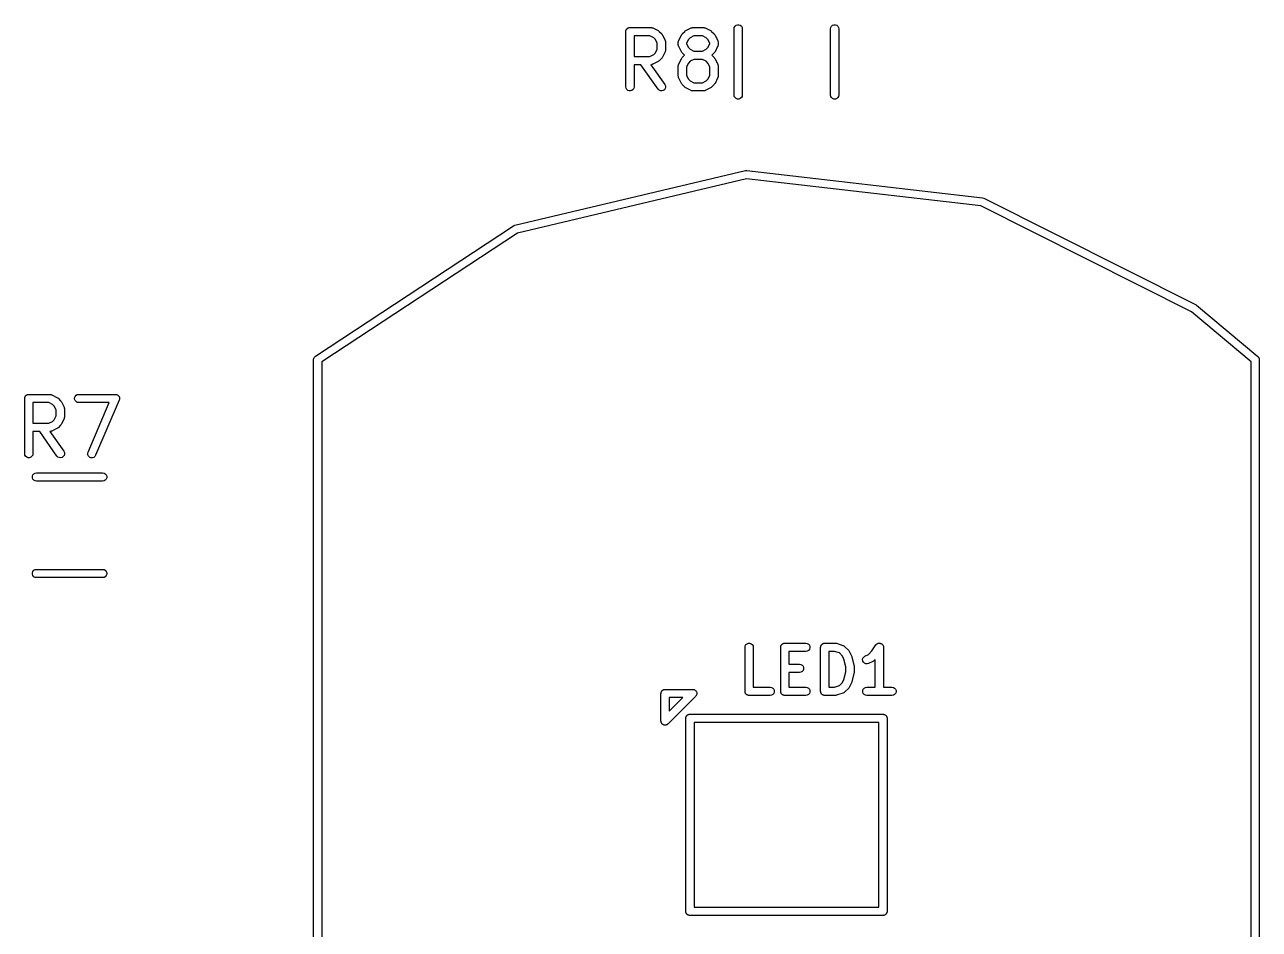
# Model space of a CAD drawing. Extents: x 76 to 223, y -93 to -41.
# Drawn here: x 76.19 to 98.58, y -61.33 to -44.93 of the extents above; entities that cross this region are included whole.
import ezdxf

# ---------------------------------------------------------------- set-up
doc = ezdxf.new("R2010")
doc.units = 0
doc.header["$MEASUREMENT"] = 0
doc.layers.add('BLACK', color=7, linetype='CONTINUOUS')

msp = doc.modelspace()

# ---------------------------------------------------------------- linework, layer by layer
at = {"layer": 'Black'}
for p, q in [((87.1045, -45.0042), (87.1095, -45)), ((87.1095, -45), (87.1137, -44.9949)), ((87.1137, -44.9949), (87.1194, -44.9916)), ((87.1194, -44.9916), (87.1244, -44.9874)), ((87.1244, -44.9874), (87.1306, -44.9852)), ((87.1306, -44.9852), (87.1363, -44.9819)), ((87.1363, -44.9819), (87.1427, -44.9808)), ((87.1427, -44.9808), (87.1489, -44.9785)), ((87.1489, -44.9785), (87.1554, -44.9785)), ((87.1554, -44.9785), (87.1619, -44.9774)), ((87.1619, -44.9774), (87.5429, -44.9774)), ((87.5429, -44.9774), (87.5471, -44.9781)), ((87.5471, -44.9781), (87.5514, -44.9779)), ((87.5514, -44.9779), (87.5599, -44.9804)), ((87.5599, -44.9804), (87.5685, -44.9819)), ((87.5685, -44.9819), (87.5723, -44.9841)), ((87.5723, -44.9841), (87.5764, -44.9853)), ((87.5764, -44.9853), (87.6716, -45.0329)), ((88.176, -45.0329), (88.2712, -44.9853)), ((88.2712, -44.9853), (88.2754, -44.9841)), ((88.2754, -44.9841), (88.2791, -44.9819)), ((88.2791, -44.9819), (88.2878, -44.9804)), ((88.2878, -44.9804), (88.2962, -44.9779)), ((88.2962, -44.9779), (88.3005, -44.9781)), ((88.3005, -44.9781), (88.3048, -44.9774)), ((88.3048, -44.9774), (88.4952, -44.9774)), ((88.4952, -44.9774), (88.4995, -44.9781)), ((88.4995, -44.9781), (88.5038, -44.9779)), ((88.5038, -44.9779), (88.5122, -44.9804)), ((88.5122, -44.9804), (88.5209, -44.9819)), ((88.5209, -44.9819), (88.5246, -44.9841)), ((88.5246, -44.9841), (88.5288, -44.9853)), ((88.5288, -44.9853), (88.624, -45.0329)), ((89.05, -45), (89.0545, -44.9743)), ((89.05, -46.2), (89.05, -45)), ((89.0545, -44.9743), (89.0675, -44.9518)), ((89.0675, -44.9518), (89.0875, -44.935)), ((89.0875, -44.935), (89.112, -44.9261)), ((89.112, -44.9261), (89.138, -44.9261)), ((89.138, -44.9261), (89.1625, -44.935)), ((89.1625, -44.935), (89.1825, -44.9518)), ((89.1825, -44.9518), (89.1955, -44.9743)), ((89.1955, -44.9743), (89.2, -45)), ((89.2, -45), (89.2, -46.2)), ((90.8, -45), (90.8045, -44.9743)), ((90.8, -46.2), (90.8, -45)), ((90.8045, -44.9743), (90.8175, -44.9518)), ((90.8175, -44.9518), (90.8375, -44.935)), ((90.8375, -44.935), (90.862, -44.9261)), ((90.862, -44.9261), (90.888, -44.9261)), ((90.888, -44.9261), (90.9125, -44.935)), ((90.9125, -44.935), (90.9325, -44.9518)), ((90.9325, -44.9518), (90.9455, -44.9743)), ((90.9455, -44.9743), (90.95, -45)), ((90.95, -45), (90.95, -46.2)), ((87.0869, -45.0524), (87.088, -45.0459)), ((87.0869, -46.0524), (87.0869, -45.0524)), ((87.088, -45.0394), (87.0903, -45.0332)), ((87.088, -45.0459), (87.088, -45.0394)), ((87.0903, -45.0332), (87.0914, -45.0267)), ((87.0914, -45.0267), (87.0947, -45.021)), ((87.0947, -45.021), (87.097, -45.0149)), ((87.097, -45.0149), (87.1012, -45.0099)), ((87.1012, -45.0099), (87.1045, -45.0042)), ((87.2369, -45.1274), (87.2369, -45.5012)), ((87.5252, -45.1274), (87.2369, -45.1274)), ((87.5937, -45.1616), (87.5252, -45.1274)), ((87.6241, -45.192), (87.5937, -45.1616)), ((87.6583, -45.2606), (87.6241, -45.192)), ((87.6716, -45.0329), (87.6813, -45.0401)), ((87.6813, -45.0401), (87.6911, -45.047)), ((87.6911, -45.047), (87.7387, -45.0946)), ((87.7387, -45.0946), (87.7456, -45.1044)), ((87.7456, -45.1044), (87.7528, -45.1141)), ((87.7528, -45.1141), (87.8004, -45.2093)), ((87.8004, -45.2093), (87.8016, -45.2135)), ((87.8016, -45.2135), (87.8038, -45.2172)), ((87.8038, -45.2172), (87.8053, -45.2259)), ((88.0423, -45.2259), (88.0438, -45.2172)), ((88.0438, -45.2172), (88.046, -45.2135)), ((88.046, -45.2135), (88.0472, -45.2093)), ((88.0472, -45.2093), (88.0948, -45.1141)), ((88.0948, -45.1141), (88.102, -45.1044)), ((88.102, -45.1044), (88.1089, -45.0946)), ((88.1089, -45.0946), (88.1565, -45.047)), ((88.1565, -45.047), (88.1663, -45.0401)), ((88.1663, -45.0401), (88.176, -45.0329)), ((88.2235, -45.192), (88.1893, -45.2606)), ((88.254, -45.1616), (88.2235, -45.192)), ((88.3225, -45.1274), (88.254, -45.1616)), ((88.4775, -45.1274), (88.3225, -45.1274)), ((88.546, -45.1616), (88.4775, -45.1274)), ((88.5765, -45.192), (88.546, -45.1616)), ((88.6107, -45.2606), (88.5765, -45.192)), ((88.624, -45.0329), (88.6337, -45.0401)), ((88.6337, -45.0401), (88.6435, -45.047)), ((88.6435, -45.047), (88.6911, -45.0946)), ((88.6911, -45.0946), (88.698, -45.1044)), ((88.698, -45.1044), (88.7052, -45.1141)), ((88.7052, -45.1141), (88.7528, -45.2093)), ((88.7528, -45.2093), (88.754, -45.2135)), ((88.754, -45.2135), (88.7562, -45.2172)), ((88.7562, -45.2172), (88.7577, -45.2259)), ((87.5937, -45.4669), (87.6241, -45.4365)), ((87.6241, -45.4365), (87.6583, -45.368)), ((87.6583, -45.368), (87.6583, -45.2606)), ((87.8004, -45.4193), (87.7528, -45.5145)), ((87.8016, -45.4151), (87.8004, -45.4193)), ((87.8038, -45.4114), (87.8016, -45.4151)), ((87.8053, -45.4027), (87.8038, -45.4114)), ((87.8053, -45.2259), (87.8078, -45.2343)), ((87.8078, -45.3943), (87.8053, -45.4027)), ((87.8078, -45.2343), (87.8076, -45.2386)), ((87.8076, -45.2386), (87.8083, -45.2429)), ((87.8083, -45.3857), (87.8076, -45.39)), ((87.8076, -45.39), (87.8078, -45.3943)), ((87.8083, -45.2429), (87.8083, -45.3857)), ((88.0393, -45.2429), (88.04, -45.2386)), ((88.0393, -45.2905), (88.0393, -45.2429)), ((88.04, -45.2947), (88.0393, -45.2905)), ((88.0398, -45.2343), (88.0423, -45.2259)), ((88.04, -45.2386), (88.0398, -45.2343)), ((88.0398, -45.2991), (88.04, -45.2947)), ((88.0423, -45.3075), (88.0398, -45.2991)), ((88.0438, -45.3161), (88.0423, -45.3075)), ((88.046, -45.3199), (88.0438, -45.3161)), ((88.0472, -45.324), (88.046, -45.3199)), ((88.0948, -45.4193), (88.0472, -45.324)), ((88.102, -45.4289), (88.0948, -45.4193)), ((88.1089, -45.4387), (88.102, -45.4289)), ((88.1511, -45.481), (88.1089, -45.4387)), ((88.1893, -45.2606), (88.1893, -45.2728)), ((88.1893, -45.2728), (88.2235, -45.3413)), ((88.2235, -45.3413), (88.254, -45.3717)), ((88.254, -45.3717), (88.3225, -45.406)), ((88.3225, -45.406), (88.4775, -45.406)), ((88.4775, -45.406), (88.546, -45.3717)), ((88.546, -45.3717), (88.5765, -45.3413)), ((88.5765, -45.3413), (88.6107, -45.2728)), ((88.6107, -45.2728), (88.6107, -45.2606)), ((88.6911, -45.4387), (88.6489, -45.481)), ((88.698, -45.4289), (88.6911, -45.4387)), ((88.7052, -45.4193), (88.698, -45.4289)), ((88.7528, -45.324), (88.7052, -45.4193)), ((88.754, -45.3199), (88.7528, -45.324)), ((88.7562, -45.3161), (88.754, -45.3199)), ((88.7577, -45.3075), (88.7562, -45.3161)), ((88.7577, -45.2259), (88.7602, -45.2343)), ((88.7602, -45.2991), (88.7577, -45.3075)), ((88.7602, -45.2343), (88.76, -45.2386)), ((88.76, -45.2386), (88.7607, -45.2429)), ((88.7607, -45.2905), (88.76, -45.2947)), ((88.76, -45.2947), (88.7602, -45.2991)), ((88.7607, -45.2429), (88.7607, -45.2905)), ((87.2369, -45.5012), (87.5252, -45.5012)), ((87.361, -45.6512), (87.2369, -45.6512)), ((87.2369, -45.6512), (87.2369, -46.0524)), ((87.6719, -46.0954), (87.361, -45.6512)), ((87.5252, -45.5012), (87.5937, -45.4669)), ((87.5471, -45.6504), (87.5439, -45.651)), ((87.5439, -45.651), (87.7948, -46.0094)), ((87.5514, -45.6507), (87.5471, -45.6504)), ((87.5599, -45.6482), (87.5514, -45.6507)), ((87.5685, -45.6467), (87.5599, -45.6482)), ((87.5723, -45.6445), (87.5685, -45.6467)), ((87.5764, -45.6433), (87.5723, -45.6445)), ((87.6716, -45.5957), (87.5764, -45.6433)), ((87.6813, -45.5885), (87.6716, -45.5957)), ((87.6911, -45.5816), (87.6813, -45.5885)), ((87.7387, -45.534), (87.6911, -45.5816)), ((87.7456, -45.5242), (87.7387, -45.534)), ((87.7528, -45.5145), (87.7456, -45.5242)), ((88.0393, -45.6714), (88.04, -45.6672)), ((88.0393, -45.8619), (88.0393, -45.6714)), ((88.0398, -45.6629), (88.0423, -45.6544)), ((88.04, -45.6672), (88.0398, -45.6629)), ((88.0423, -45.6544), (88.0438, -45.6458)), ((88.0438, -45.6458), (88.046, -45.642)), ((88.046, -45.642), (88.0472, -45.6379)), ((88.0472, -45.6379), (88.0948, -45.5426)), ((88.0948, -45.5426), (88.102, -45.533)), ((88.102, -45.533), (88.1089, -45.5232)), ((88.1089, -45.5232), (88.1511, -45.481)), ((88.2235, -45.6206), (88.1893, -45.6891)), ((88.254, -45.5902), (88.2235, -45.6206)), ((88.3225, -45.556), (88.254, -45.5902)), ((88.4775, -45.556), (88.3225, -45.556)), ((88.546, -45.5902), (88.4775, -45.556)), ((88.5765, -45.6206), (88.546, -45.5902)), ((88.6107, -45.6891), (88.5765, -45.6206)), ((88.6489, -45.481), (88.6911, -45.5232)), ((88.6911, -45.5232), (88.698, -45.533)), ((88.698, -45.533), (88.7052, -45.5426)), ((88.7052, -45.5426), (88.7528, -45.6379)), ((88.7528, -45.6379), (88.754, -45.642)), ((88.754, -45.642), (88.7562, -45.6458)), ((88.7562, -45.6458), (88.7577, -45.6544)), ((88.7577, -45.6544), (88.7602, -45.6629)), ((88.7602, -45.6629), (88.76, -45.6672)), ((88.76, -45.6672), (88.7607, -45.6714)), ((88.7607, -45.6714), (88.7607, -45.8619)), ((88.04, -45.8662), (88.0393, -45.8619)), ((88.0398, -45.8705), (88.04, -45.8662)), ((88.0423, -45.8789), (88.0398, -45.8705)), ((88.0438, -45.8876), (88.0423, -45.8789)), ((88.046, -45.8913), (88.0438, -45.8876)), ((88.0472, -45.8954), (88.046, -45.8913)), ((88.0948, -45.9907), (88.0472, -45.8954)), ((88.1893, -45.6891), (88.1893, -45.8442)), ((88.1893, -45.8442), (88.2235, -45.9127)), ((88.5765, -45.9127), (88.6107, -45.8442)), ((88.6107, -45.8442), (88.6107, -45.6891)), ((88.7528, -45.8954), (88.7052, -45.9907)), ((88.754, -45.8913), (88.7528, -45.8954)), ((88.7562, -45.8876), (88.754, -45.8913)), ((88.7577, -45.8789), (88.7562, -45.8876)), ((88.7602, -45.8705), (88.7577, -45.8789)), ((88.7607, -45.8619), (88.76, -45.8662)), ((88.76, -45.8662), (88.7602, -45.8705)), ((87.0914, -46.078), (87.0869, -46.0524)), ((87.1045, -46.1006), (87.0914, -46.078)), ((87.1244, -46.1173), (87.1045, -46.1006)), ((87.1489, -46.1262), (87.1244, -46.1173)), ((87.1994, -46.1173), (87.1749, -46.1262)), ((87.2194, -46.1006), (87.1994, -46.1173)), ((87.2324, -46.078), (87.2194, -46.1006)), ((87.2369, -46.0524), (87.2324, -46.078)), ((87.6903, -46.1138), (87.6719, -46.0954)), ((87.7139, -46.1248), (87.6903, -46.1138)), ((87.7864, -46.1054), (87.765, -46.1204)), ((87.8013, -46.0841), (87.7864, -46.1054)), ((87.7948, -46.0094), (87.8058, -46.033)), ((87.808, -46.0589), (87.8013, -46.0841)), ((87.8058, -46.033), (87.808, -46.0589)), ((88.102, -46.0003), (88.0948, -45.9907)), ((88.1089, -46.0102), (88.102, -46.0003)), ((88.1565, -46.0578), (88.1089, -46.0102)), ((88.1663, -46.0647), (88.1565, -46.0578)), ((88.176, -46.0718), (88.1663, -46.0647)), ((88.2712, -46.1195), (88.176, -46.0718)), ((88.2235, -45.9127), (88.254, -45.9431)), ((88.254, -45.9431), (88.3225, -45.9774)), ((88.3225, -45.9774), (88.4775, -45.9774)), ((88.4775, -45.9774), (88.546, -45.9431)), ((88.624, -46.0718), (88.5288, -46.1195)), ((88.546, -45.9431), (88.5765, -45.9127)), ((88.6337, -46.0647), (88.624, -46.0718)), ((88.6435, -46.0578), (88.6337, -46.0647)), ((88.6911, -46.0102), (88.6435, -46.0578)), ((88.698, -46.0003), (88.6911, -46.0102)), ((88.7052, -45.9907), (88.698, -46.0003)), ((87.1749, -46.1262), (87.1489, -46.1262)), ((87.7399, -46.1271), (87.7139, -46.1248)), ((87.765, -46.1204), (87.7399, -46.1271)), ((88.2754, -46.1207), (88.2712, -46.1195)), ((88.2791, -46.1229), (88.2754, -46.1207)), ((88.2878, -46.1244), (88.2791, -46.1229)), ((88.2962, -46.1269), (88.2878, -46.1244)), ((88.3005, -46.1266), (88.2962, -46.1269)), ((88.3048, -46.1274), (88.3005, -46.1266)), ((88.4952, -46.1274), (88.3048, -46.1274)), ((88.4995, -46.1266), (88.4952, -46.1274)), ((88.5038, -46.1269), (88.4995, -46.1266)), ((88.5122, -46.1244), (88.5038, -46.1269)), ((88.5209, -46.1229), (88.5122, -46.1244)), ((88.5246, -46.1207), (88.5209, -46.1229)), ((88.5288, -46.1195), (88.5246, -46.1207)), ((89.0545, -46.2257), (89.05, -46.2)), ((89.0675, -46.2482), (89.0545, -46.2257)), ((89.0875, -46.265), (89.0675, -46.2482)), ((89.112, -46.2739), (89.0875, -46.265)), ((89.138, -46.2739), (89.112, -46.2739)), ((89.1625, -46.265), (89.138, -46.2739)), ((89.1825, -46.2482), (89.1625, -46.265)), ((89.1955, -46.2257), (89.1825, -46.2482)), ((89.2, -46.2), (89.1955, -46.2257)), ((90.8045, -46.2257), (90.8, -46.2)), ((90.8175, -46.2482), (90.8045, -46.2257)), ((90.8375, -46.265), (90.8175, -46.2482)), ((90.862, -46.2739), (90.8375, -46.265)), ((90.888, -46.2739), (90.862, -46.2739)), ((90.9125, -46.265), (90.888, -46.2739)), ((90.9325, -46.2482), (90.9125, -46.265)), ((90.9455, -46.2257), (90.9325, -46.2482)), ((90.95, -46.2), (90.9455, -46.2257)), ((85.0735, -48.5626), (89.2564, -47.5689)), ((89.2564, -47.5689), (89.2824, -47.5674)), ((89.2824, -47.5674), (93.5529, -48.0643)), ((89.2824, -47.5674), (89.2824, -47.5674)), ((89.2782, -47.7179), (85.121, -48.7055)), ((93.5224, -48.2118), (89.2782, -47.7179)), ((93.5529, -48.0643), (93.5529, -48.0643)), ((93.5529, -48.0643), (93.5779, -48.0717)), ((93.5779, -48.0717), (97.4209, -49.9993)), ((97.3458, -50.1294), (93.5224, -48.2118)), ((81.4588, -50.9374), (85.0495, -48.573)), ((85.0495, -48.573), (85.0599, -48.5685)), ((85.0495, -48.573), (85.0495, -48.573)), ((85.0599, -48.5685), (85.0735, -48.5626)), ((85.0735, -48.5626), (85.0735, -48.5626)), ((85.121, -48.7055), (81.575, -51.0404)), ((98.425, -51.035), (97.3458, -50.1294)), ((97.4209, -49.9993), (97.4279, -50.0045)), ((97.4279, -50.0045), (97.4355, -50.0088)), ((97.4355, -50.0088), (98.5482, -50.9425)), ((81.425, -51), (81.4269, -50.9893)), ((81.425, -69), (81.425, -51)), ((81.4269, -50.9893), (81.4281, -50.9785)), ((81.4281, -50.9785), (81.4291, -50.9765)), ((81.4291, -50.9765), (81.4295, -50.9743)), ((81.4295, -50.9743), (81.435, -50.9649)), ((81.435, -50.9649), (81.4398, -50.9552)), ((81.4398, -50.9552), (81.4414, -50.9537)), ((81.4414, -50.9537), (81.4425, -50.9518)), ((81.4425, -50.9518), (81.4509, -50.9448)), ((81.4509, -50.9448), (81.4588, -50.9374)), ((81.575, -51.0404), (81.575, -68.965)), ((98.425, -68.9596), (98.425, -51.035)), ((98.5482, -50.9425), (98.5524, -50.9476)), ((98.5524, -50.9476), (98.5575, -50.9518)), ((98.5575, -50.9518), (98.5607, -50.9575)), ((98.5607, -50.9575), (98.565, -50.9625)), ((98.565, -50.9625), (98.5672, -50.9687)), ((98.5672, -50.9687), (98.5705, -50.9743)), ((98.5705, -50.9743), (98.5716, -50.9808)), ((98.5716, -50.9808), (98.5739, -50.987)), ((98.5739, -50.987), (98.5739, -50.9935)), ((98.5739, -50.9935), (98.575, -51)), ((98.575, -51), (98.575, -69)), ((76.1869, -51.7024), (76.188, -51.6959)), ((76.1869, -52.7024), (76.1869, -51.7024)), ((76.188, -51.6894), (76.1903, -51.6832)), ((76.188, -51.6959), (76.188, -51.6894)), ((76.1903, -51.6832), (76.1914, -51.6767)), ((76.1914, -51.6767), (76.1947, -51.671)), ((76.1947, -51.671), (76.197, -51.6649)), ((76.197, -51.6649), (76.2012, -51.6599)), ((76.2012, -51.6599), (76.2045, -51.6542)), ((76.2045, -51.6542), (76.2095, -51.65)), ((76.2095, -51.65), (76.2137, -51.6449)), ((76.2137, -51.6449), (76.2194, -51.6416)), ((76.2194, -51.6416), (76.2244, -51.6374)), ((76.2244, -51.6374), (76.2306, -51.6352)), ((76.2306, -51.6352), (76.2363, -51.6319)), ((76.2363, -51.6319), (76.2427, -51.6308)), ((76.2427, -51.6308), (76.2489, -51.6285)), ((76.2489, -51.6285), (76.2554, -51.6285)), ((76.2554, -51.6285), (76.2619, -51.6274)), ((76.2619, -51.6274), (76.6429, -51.6274)), ((76.6429, -51.6274), (76.6471, -51.6281)), ((76.6471, -51.6281), (76.6514, -51.6279)), ((76.6514, -51.6279), (76.6599, -51.6304)), ((76.6599, -51.6304), (76.6685, -51.6319)), ((76.6685, -51.6319), (76.6723, -51.6341)), ((76.6723, -51.6341), (76.6764, -51.6353)), ((76.6764, -51.6353), (76.7716, -51.6829)), ((76.7716, -51.6829), (76.7813, -51.6901)), ((76.7813, -51.6901), (76.7911, -51.697)), ((76.7911, -51.697), (76.8387, -51.7446)), ((77.0928, -51.6894), (77.1017, -51.6649)), ((77.0928, -51.7154), (77.0928, -51.6894)), ((77.1017, -51.7399), (77.0928, -51.7154)), ((77.1017, -51.6649), (77.1185, -51.6449)), ((77.1185, -51.6449), (77.141, -51.6319)), ((77.141, -51.6319), (77.1667, -51.6274)), ((77.1667, -51.6274), (77.8333, -51.6274)), ((77.8333, -51.6274), (77.8418, -51.6289)), ((77.8418, -51.6289), (77.8505, -51.6294)), ((77.8505, -51.6294), (77.8546, -51.6311)), ((77.8546, -51.6311), (77.859, -51.6319)), ((77.859, -51.6319), (77.8665, -51.6362)), ((77.8665, -51.6362), (77.8744, -51.6396)), ((77.8744, -51.6396), (77.8777, -51.6427)), ((77.8777, -51.6427), (77.8815, -51.6449)), ((77.8815, -51.6449), (77.8871, -51.6515)), ((77.8871, -51.6515), (77.8934, -51.6575)), ((77.8934, -51.6575), (77.8954, -51.6614)), ((77.8954, -51.6614), (77.8983, -51.6649)), ((77.8983, -51.6649), (77.9012, -51.673)), ((77.9012, -51.673), (77.9051, -51.6807)), ((77.9072, -51.7154), (77.9042, -51.7235)), ((77.9051, -51.6807), (77.9057, -51.6851)), ((77.9057, -51.6851), (77.9072, -51.6894)), ((77.9072, -51.6894), (77.9072, -51.698)), ((77.9072, -51.698), (77.9082, -51.7066)), ((77.9082, -51.7066), (77.9072, -51.7109)), ((77.9072, -51.7109), (77.9072, -51.7154)), ((76.3369, -51.7774), (76.3369, -52.1512)), ((76.6252, -51.7774), (76.3369, -51.7774)), ((76.6937, -51.8116), (76.6252, -51.7774)), ((76.7241, -51.842), (76.6937, -51.8116)), ((76.7583, -51.9106), (76.7241, -51.842)), ((76.7583, -52.018), (76.7583, -51.9106)), ((76.8387, -51.7446), (76.8456, -51.7544)), ((76.8456, -51.7544), (76.8528, -51.7641)), ((76.8528, -51.7641), (76.9004, -51.8593)), ((76.9004, -51.8593), (76.9016, -51.8635)), ((76.9016, -51.8635), (76.9038, -51.8672)), ((76.9038, -51.8672), (76.9053, -51.8759)), ((76.9053, -51.8759), (76.9078, -51.8843)), ((76.9078, -51.8843), (76.9076, -51.8886)), ((76.9076, -51.8886), (76.9083, -51.8929)), ((76.9083, -51.8929), (76.9083, -52.0357)), ((77.1185, -51.7598), (77.1017, -51.7399)), ((77.141, -51.7729), (77.1185, -51.7598)), ((77.1667, -51.7774), (77.141, -51.7729)), ((77.7196, -51.7774), (77.1667, -51.7774)), ((77.3358, -52.6728), (77.7196, -51.7774)), ((77.9023, -51.7319), (77.4737, -52.7319)), ((77.9042, -51.7235), (77.9023, -51.7319)), ((76.3369, -52.1512), (76.6252, -52.1512)), ((76.6252, -52.1512), (76.6937, -52.1169)), ((76.6937, -52.1169), (76.7241, -52.0865)), ((76.7241, -52.0865), (76.7583, -52.018)), ((76.9004, -52.0693), (76.8528, -52.1645)), ((76.9016, -52.0651), (76.9004, -52.0693)), ((76.9038, -52.0614), (76.9016, -52.0651)), ((76.9053, -52.0527), (76.9038, -52.0614)), ((76.9078, -52.0443), (76.9053, -52.0527)), ((76.9083, -52.0357), (76.9076, -52.04)), ((76.9076, -52.04), (76.9078, -52.0443)), ((76.461, -52.3012), (76.3369, -52.3012)), ((76.3369, -52.3012), (76.3369, -52.7024)), ((76.7719, -52.7454), (76.461, -52.3012)), ((76.6471, -52.3004), (76.6439, -52.301)), ((76.6439, -52.301), (76.8948, -52.6594)), ((76.6514, -52.3007), (76.6471, -52.3004)), ((76.6599, -52.2982), (76.6514, -52.3007)), ((76.6685, -52.2967), (76.6599, -52.2982)), ((76.6723, -52.2945), (76.6685, -52.2967)), ((76.6764, -52.2933), (76.6723, -52.2945)), ((76.7716, -52.2457), (76.6764, -52.2933)), ((76.7813, -52.2385), (76.7716, -52.2457)), ((76.7911, -52.2316), (76.7813, -52.2385)), ((76.8387, -52.184), (76.7911, -52.2316)), ((76.8456, -52.1742), (76.8387, -52.184)), ((76.8528, -52.1645), (76.8456, -52.1742)), ((76.1914, -52.728), (76.1869, -52.7024)), ((76.2045, -52.7506), (76.1914, -52.728)), ((76.2244, -52.7673), (76.2045, -52.7506)), ((76.2489, -52.7762), (76.2244, -52.7673)), ((76.2749, -52.7762), (76.2489, -52.7762)), ((76.2994, -52.7673), (76.2749, -52.7762)), ((76.3194, -52.7506), (76.2994, -52.7673)), ((76.3324, -52.728), (76.3194, -52.7506)), ((76.3369, -52.7024), (76.3324, -52.728)), ((76.7903, -52.7638), (76.7719, -52.7454)), ((76.8139, -52.7748), (76.7903, -52.7638)), ((76.8399, -52.7771), (76.8139, -52.7748)), ((76.865, -52.7704), (76.8399, -52.7771)), ((76.8864, -52.7554), (76.865, -52.7704)), ((76.9013, -52.7341), (76.8864, -52.7554)), ((76.8948, -52.6594), (76.9058, -52.683)), ((76.908, -52.7089), (76.9013, -52.7341)), ((76.9058, -52.683), (76.908, -52.7089)), ((77.3299, -52.6982), (77.3358, -52.6728)), ((77.333, -52.7241), (77.3299, -52.6982)), ((77.3447, -52.7473), (77.333, -52.7241)), ((77.3637, -52.7651), (77.3447, -52.7473)), ((77.3876, -52.7754), (77.3637, -52.7651)), ((77.4136, -52.7769), (77.3876, -52.7754)), ((77.4386, -52.7693), (77.4136, -52.7769)), ((77.4594, -52.7537), (77.4386, -52.7693)), ((77.4737, -52.7319), (77.4594, -52.7537)), ((76.3518, -53.0675), (76.3743, -53.0545)), ((76.3743, -53.0545), (76.4, -53.05)), ((76.4, -53.05), (77.6, -53.05)), ((77.6, -53.05), (77.6257, -53.0545)), ((77.6257, -53.0545), (77.6482, -53.0675)), ((76.3261, -53.112), (76.335, -53.0875)), ((76.3261, -53.138), (76.3261, -53.112)), ((76.335, -53.1625), (76.3261, -53.138)), ((76.335, -53.0875), (76.3518, -53.0675)), ((76.3518, -53.1825), (76.335, -53.1625)), ((76.3743, -53.1955), (76.3518, -53.1825)), ((76.4, -53.2), (76.3743, -53.1955)), ((77.6, -53.2), (76.4, -53.2)), ((77.6257, -53.1955), (77.6, -53.2)), ((77.6482, -53.1825), (77.6257, -53.1955)), ((77.6482, -53.0675), (77.665, -53.0875)), ((77.665, -53.1625), (77.6482, -53.1825)), ((77.665, -53.0875), (77.6739, -53.112)), ((77.6739, -53.138), (77.665, -53.1625)), ((77.6739, -53.112), (77.6739, -53.138)), ((76.3261, -54.862), (76.335, -54.8375)), ((76.335, -54.8375), (76.3518, -54.8175)), ((76.3518, -54.8175), (76.3743, -54.8045)), ((76.3743, -54.8045), (76.4, -54.8)), ((76.4, -54.8), (77.6, -54.8)), ((77.6, -54.8), (77.6257, -54.8045)), ((77.6257, -54.8045), (77.6482, -54.8175)), ((77.6482, -54.8175), (77.665, -54.8375)), ((77.665, -54.8375), (77.6739, -54.862)), ((76.3261, -54.888), (76.3261, -54.862)), ((76.335, -54.9125), (76.3261, -54.888)), ((76.3518, -54.9325), (76.335, -54.9125)), ((76.3743, -54.9455), (76.3518, -54.9325)), ((76.4, -54.95), (76.3743, -54.9455)), ((77.6, -54.95), (76.4, -54.95)), ((77.6257, -54.9455), (77.6, -54.95)), ((77.6482, -54.9325), (77.6257, -54.9455)), ((77.665, -54.9125), (77.6482, -54.9325)), ((77.6739, -54.888), (77.665, -54.9125)), ((77.6739, -54.862), (77.6739, -54.888)), ((89.2488, -56.2119), (89.2533, -56.1863)), ((89.2533, -56.1863), (89.2664, -56.1637)), ((89.2664, -56.1637), (89.2863, -56.147)), ((89.2863, -56.147), (89.3108, -56.138)), ((89.3108, -56.138), (89.3368, -56.138)), ((89.3368, -56.138), (89.3613, -56.147)), ((89.3613, -56.147), (89.3813, -56.1637)), ((89.3813, -56.1637), (89.3943, -56.1863)), ((89.3943, -56.1863), (89.3988, -56.2119)), ((89.8976, -56.1989), (89.8998, -56.1927)), ((89.8998, -56.1927), (89.901, -56.1863)), ((89.901, -56.1863), (89.9042, -56.1806)), ((89.9042, -56.1806), (89.9065, -56.1744)), ((89.9065, -56.1744), (89.9107, -56.1694)), ((89.9107, -56.1694), (89.914, -56.1637)), ((89.914, -56.1637), (89.919, -56.1595)), ((89.919, -56.1595), (89.9232, -56.1545)), ((89.9232, -56.1545), (89.9289, -56.1512)), ((89.9289, -56.1512), (89.9339, -56.147)), ((89.9339, -56.147), (89.9401, -56.1447)), ((89.9401, -56.1447), (89.9458, -56.1414)), ((89.9458, -56.1414), (89.9522, -56.1403)), ((89.9522, -56.1403), (89.9584, -56.138)), ((89.9584, -56.138), (89.965, -56.138)), ((89.965, -56.138), (89.9714, -56.1369)), ((89.9714, -56.1369), (90.3524, -56.1369)), ((90.3524, -56.1369), (90.378, -56.1414)), ((90.378, -56.1414), (90.4006, -56.1545)), ((90.4006, -56.1545), (90.4173, -56.1744)), ((90.4173, -56.1744), (90.4262, -56.1989)), ((90.6214, -56.1989), (90.6236, -56.1927)), ((90.6236, -56.1927), (90.6248, -56.1863)), ((90.6248, -56.1863), (90.628, -56.1806)), ((90.628, -56.1806), (90.6303, -56.1744)), ((90.6303, -56.1744), (90.6345, -56.1694)), ((90.6345, -56.1694), (90.6378, -56.1637)), ((90.6378, -56.1637), (90.6428, -56.1595)), ((90.6428, -56.1595), (90.647, -56.1545)), ((90.647, -56.1545), (90.6527, -56.1512)), ((90.6527, -56.1512), (90.6577, -56.147)), ((90.6577, -56.147), (90.6639, -56.1447)), ((90.6639, -56.1447), (90.6696, -56.1414)), ((90.6696, -56.1414), (90.676, -56.1403)), ((90.676, -56.1403), (90.6822, -56.138)), ((90.6822, -56.138), (90.6888, -56.138)), ((90.6888, -56.138), (90.6952, -56.1369)), ((90.6952, -56.1369), (90.8857, -56.1369)), ((90.8857, -56.1369), (90.8976, -56.139)), ((90.8976, -56.139), (90.9094, -56.1408)), ((90.9094, -56.1408), (91.0237, -56.1788)), ((91.0237, -56.1788), (91.0275, -56.1809)), ((91.0275, -56.1809), (91.0317, -56.182)), ((91.0317, -56.182), (91.0389, -56.1871)), ((91.0389, -56.1871), (91.0466, -56.1913)), ((91.0466, -56.1913), (91.0495, -56.1945)), ((91.5512, -56.2784), (91.6233, -56.1703)), ((91.6233, -56.1703), (91.6262, -56.1673)), ((91.6262, -56.1673), (91.6283, -56.1637)), ((91.6283, -56.1637), (91.6351, -56.1579)), ((91.6351, -56.1579), (91.6413, -56.1515)), ((91.6413, -56.1515), (91.645, -56.1496)), ((91.645, -56.1496), (91.6482, -56.147)), ((91.6482, -56.147), (91.6566, -56.1439)), ((91.6566, -56.1439), (91.6647, -56.1399)), ((91.6647, -56.1399), (91.6688, -56.1395)), ((91.6688, -56.1395), (91.6727, -56.138)), ((91.6727, -56.138), (91.6817, -56.138)), ((91.6817, -56.138), (91.6905, -56.1371)), ((91.6905, -56.1371), (91.6946, -56.138)), ((91.6946, -56.138), (91.6987, -56.138)), ((91.6987, -56.138), (91.7072, -56.1411)), ((91.7072, -56.1411), (91.7158, -56.1432)), ((91.7158, -56.1432), (91.7193, -56.1455)), ((91.7193, -56.1455), (91.7232, -56.147)), ((91.7232, -56.147), (91.7301, -56.1527)), ((91.7301, -56.1527), (91.7375, -56.1577)), ((91.7375, -56.1577), (91.74, -56.161)), ((91.74, -56.161), (91.7432, -56.1637)), ((91.7432, -56.1637), (91.7476, -56.1714)), ((91.7476, -56.1714), (91.7529, -56.1787)), ((91.7529, -56.1787), (91.7541, -56.1827)), ((91.7541, -56.1827), (91.7562, -56.1863)), ((91.7562, -56.1863), (91.7577, -56.1951)), ((89.2488, -57.0119), (89.2488, -56.2119)), ((89.3988, -56.2119), (89.3988, -56.9369)), ((89.8964, -56.2119), (89.8976, -56.2054)), ((89.8964, -57.0119), (89.8964, -56.2119)), ((89.8976, -56.2054), (89.8976, -56.1989)), ((90.3524, -56.2869), (90.0464, -56.2869)), ((90.0464, -56.2869), (90.0464, -56.5179)), ((90.378, -56.2824), (90.3524, -56.2869)), ((90.4006, -56.2694), (90.378, -56.2824)), ((90.4173, -56.2494), (90.4006, -56.2694)), ((90.4262, -56.2249), (90.4173, -56.2494)), ((90.4262, -56.1989), (90.4262, -56.2249)), ((90.6202, -56.2119), (90.6214, -56.2054)), ((90.6202, -57.0119), (90.6202, -56.2119)), ((90.6214, -56.2054), (90.6214, -56.1989)), ((90.7702, -56.2869), (90.7702, -56.9369)), ((90.8735, -56.2869), (90.7702, -56.2869)), ((90.9595, -56.3156), (90.8735, -56.2869)), ((91.0146, -56.3706), (90.9595, -56.3156)), ((91.0435, -56.4286), (91.0146, -56.3706)), ((91.0495, -56.1945), (91.053, -56.197)), ((91.053, -56.197), (91.1292, -56.2732)), ((91.1292, -56.2732), (91.1361, -56.283)), ((91.1361, -56.283), (91.1433, -56.2926)), ((91.1433, -56.2926), (91.1814, -56.3688)), ((91.1814, -56.3688), (91.1837, -56.3767)), ((91.1837, -56.3767), (91.187, -56.3842)), ((91.187, -56.3842), (91.2251, -56.5366)), ((91.3823, -56.436), (91.3883, -56.4106)), ((91.3883, -56.4106), (91.4027, -56.3889)), ((91.4027, -56.3889), (91.4236, -56.3734)), ((91.4236, -56.3734), (91.4889, -56.3407)), ((91.4889, -56.3407), (91.5512, -56.2784)), ((91.7577, -56.1951), (91.7603, -56.2037)), ((91.7603, -56.2037), (91.76, -56.2078)), ((91.76, -56.2078), (91.7607, -56.2119)), ((91.7607, -56.2119), (91.7607, -56.9369)), ((90.0464, -56.5179), (90.2381, -56.5179)), ((90.2381, -56.5179), (90.2637, -56.5224)), ((90.2637, -56.5224), (90.2863, -56.5354)), ((90.2863, -56.5354), (90.303, -56.5554)), ((90.303, -56.6304), (90.2863, -56.6503)), ((90.303, -56.5554), (90.312, -56.5798)), ((90.312, -56.6059), (90.303, -56.6304)), ((90.312, -56.5798), (90.312, -56.6059)), ((91.0774, -56.564), (91.0435, -56.4286)), ((91.0774, -56.6598), (91.0774, -56.564)), ((91.2251, -56.5366), (91.2258, -56.5457)), ((91.2258, -56.5457), (91.2274, -56.5548)), ((91.2274, -56.5548), (91.2274, -56.669)), ((91.3853, -56.4619), (91.3823, -56.436)), ((91.3969, -56.4852), (91.3853, -56.4619)), ((91.4158, -56.5031), (91.3969, -56.4852)), ((91.4397, -56.5134), (91.4158, -56.5031)), ((91.4657, -56.515), (91.4397, -56.5134)), ((91.4907, -56.5076), (91.4657, -56.515)), ((91.5669, -56.4695), (91.4907, -56.5076)), ((91.5765, -56.4623), (91.5669, -56.4695)), ((91.5864, -56.4554), (91.5765, -56.4623)), ((91.6107, -56.4311), (91.5864, -56.4554)), ((91.6107, -56.9369), (91.6107, -56.4311)), ((90.2381, -56.6679), (90.0464, -56.6679)), ((90.0464, -56.6679), (90.0464, -56.9369)), ((90.2637, -56.6633), (90.2381, -56.6679)), ((90.2863, -56.6503), (90.2637, -56.6633)), ((90.9595, -56.9083), (91.0146, -56.8532)), ((91.0146, -56.8532), (91.0435, -56.7953)), ((91.0435, -56.7953), (91.0774, -56.6598)), ((91.1814, -56.855), (91.1433, -56.9312)), ((91.1837, -56.8471), (91.1814, -56.855)), ((91.187, -56.8396), (91.1837, -56.8471)), ((91.2251, -56.6872), (91.187, -56.8396)), ((91.2258, -56.6781), (91.2251, -56.6872)), ((91.2274, -56.669), (91.2258, -56.6781)), ((87.725, -57.05), (87.7261, -57.0435)), ((87.725, -57.55), (87.725, -57.05)), ((87.7261, -57.037), (87.7284, -57.0308)), ((87.7261, -57.0435), (87.7261, -57.037)), ((87.7284, -57.0308), (87.7295, -57.0243)), ((87.7295, -57.0243), (87.7328, -57.0187)), ((87.7328, -57.0187), (87.735, -57.0125)), ((87.735, -57.0125), (87.7393, -57.0075)), ((87.7393, -57.0075), (87.7425, -57.0018)), ((87.7425, -57.0018), (87.7476, -56.9976)), ((87.7476, -56.9976), (87.7518, -56.9925)), ((87.7518, -56.9925), (87.7575, -56.9893)), ((87.7575, -56.9893), (87.7625, -56.985)), ((87.7625, -56.985), (87.7687, -56.9828)), ((87.7687, -56.9828), (87.7743, -56.9795)), ((87.7743, -56.9795), (87.7808, -56.9784)), ((87.7808, -56.9784), (87.787, -56.9761)), ((87.787, -56.9761), (87.7935, -56.9761)), ((87.7935, -56.9761), (87.8, -56.975)), ((87.8, -56.975), (88.3, -56.975)), ((88.3, -56.975), (88.3096, -56.9767)), ((88.3096, -56.9767), (88.3194, -56.9776)), ((88.3194, -56.9776), (88.3224, -56.9789)), ((88.3224, -56.9789), (88.3257, -56.9795)), ((88.3257, -56.9795), (88.3341, -56.9844)), ((88.3341, -56.9844), (88.343, -56.9886)), ((88.343, -56.9886), (88.3454, -56.9909)), ((88.3454, -56.9909), (88.3482, -56.9925)), ((88.3482, -56.9925), (88.3545, -57)), ((88.3545, -57), (88.3614, -57.007)), ((88.365, -57.0875), (88.3587, -57.095)), ((88.3614, -57.007), (88.3628, -57.01)), ((88.3628, -57.01), (88.365, -57.0125)), ((88.365, -57.0125), (88.3683, -57.0217)), ((88.3661, -57.0844), (88.365, -57.0875)), ((88.368, -57.0817), (88.3661, -57.0844)), ((88.3705, -57.0722), (88.368, -57.0817)), ((88.3683, -57.0217), (88.3724, -57.0306)), ((88.3739, -57.063), (88.3705, -57.0722)), ((88.3724, -57.0306), (88.3727, -57.0339)), ((88.3727, -57.0339), (88.3739, -57.037)), ((88.3739, -57.037), (88.3739, -57.0468)), ((88.3739, -57.0468), (88.3747, -57.0565)), ((88.3747, -57.0565), (88.3739, -57.0597)), ((88.3739, -57.0597), (88.3739, -57.063)), ((89.2499, -57.0184), (89.2488, -57.0119)), ((89.2499, -57.0249), (89.2499, -57.0184)), ((89.2522, -57.0311), (89.2499, -57.0249)), ((89.2533, -57.0376), (89.2522, -57.0311)), ((89.2566, -57.0432), (89.2533, -57.0376)), ((89.2589, -57.0494), (89.2566, -57.0432)), ((89.2631, -57.0544), (89.2589, -57.0494)), ((89.2664, -57.0601), (89.2631, -57.0544)), ((89.2714, -57.0643), (89.2664, -57.0601)), ((89.2756, -57.0694), (89.2714, -57.0643)), ((89.2813, -57.0726), (89.2756, -57.0694)), ((89.2863, -57.0769), (89.2813, -57.0726)), ((89.2925, -57.0791), (89.2863, -57.0769)), ((89.2982, -57.0824), (89.2925, -57.0791)), ((89.3046, -57.0835), (89.2982, -57.0824)), ((89.3108, -57.0858), (89.3046, -57.0835)), ((89.3173, -57.0858), (89.3108, -57.0858)), ((89.3238, -57.0869), (89.3173, -57.0858)), ((89.7048, -57.0869), (89.3238, -57.0869)), ((89.3988, -56.9369), (89.7048, -56.9369)), ((89.7048, -56.9369), (89.7304, -56.9414)), ((89.7304, -57.0824), (89.7048, -57.0869)), ((89.7304, -56.9414), (89.753, -56.9545)), ((89.753, -57.0694), (89.7304, -57.0824)), ((89.753, -56.9545), (89.7697, -56.9744)), ((89.7697, -57.0494), (89.753, -57.0694)), ((89.7697, -56.9744), (89.7786, -56.9989)), ((89.7786, -57.0249), (89.7697, -57.0494)), ((89.7786, -56.9989), (89.7786, -57.0249)), ((89.8976, -57.0184), (89.8964, -57.0119)), ((89.8976, -57.0249), (89.8976, -57.0184)), ((89.8998, -57.0311), (89.8976, -57.0249)), ((89.901, -57.0376), (89.8998, -57.0311)), ((89.9042, -57.0432), (89.901, -57.0376)), ((89.9065, -57.0494), (89.9042, -57.0432)), ((89.9107, -57.0544), (89.9065, -57.0494)), ((89.914, -57.0601), (89.9107, -57.0544)), ((89.919, -57.0643), (89.914, -57.0601)), ((89.9232, -57.0694), (89.919, -57.0643)), ((89.9289, -57.0726), (89.9232, -57.0694)), ((89.9339, -57.0769), (89.9289, -57.0726)), ((89.9401, -57.0791), (89.9339, -57.0769)), ((89.9458, -57.0824), (89.9401, -57.0791)), ((89.9522, -57.0835), (89.9458, -57.0824)), ((89.9584, -57.0858), (89.9522, -57.0835)), ((89.965, -57.0858), (89.9584, -57.0858)), ((89.9714, -57.0869), (89.965, -57.0858)), ((90.3524, -57.0869), (89.9714, -57.0869)), ((90.0464, -56.9369), (90.3524, -56.9369)), ((90.3524, -56.9369), (90.378, -56.9414)), ((90.378, -57.0824), (90.3524, -57.0869)), ((90.378, -56.9414), (90.4006, -56.9545)), ((90.4006, -57.0694), (90.378, -57.0824)), ((90.4006, -56.9545), (90.4173, -56.9744)), ((90.4173, -57.0494), (90.4006, -57.0694)), ((90.4173, -56.9744), (90.4262, -56.9989)), ((90.4262, -57.0249), (90.4173, -57.0494)), ((90.4262, -56.9989), (90.4262, -57.0249)), ((90.6214, -57.0184), (90.6202, -57.0119)), ((90.6214, -57.0249), (90.6214, -57.0184)), ((90.6236, -57.0311), (90.6214, -57.0249)), ((90.6248, -57.0376), (90.6236, -57.0311)), ((90.628, -57.0432), (90.6248, -57.0376)), ((90.6303, -57.0494), (90.628, -57.0432)), ((90.6345, -57.0544), (90.6303, -57.0494)), ((90.6378, -57.0601), (90.6345, -57.0544)), ((90.6428, -57.0643), (90.6378, -57.0601)), ((90.647, -57.0694), (90.6428, -57.0643)), ((90.6527, -57.0726), (90.647, -57.0694)), ((90.6577, -57.0769), (90.6527, -57.0726)), ((90.6639, -57.0791), (90.6577, -57.0769)), ((90.6696, -57.0824), (90.6639, -57.0791)), ((90.676, -57.0835), (90.6696, -57.0824)), ((90.6822, -57.0858), (90.676, -57.0835)), ((90.6888, -57.0858), (90.6822, -57.0858)), ((90.6952, -57.0869), (90.6888, -57.0858)), ((90.8857, -57.0869), (90.6952, -57.0869)), ((90.7702, -56.9369), (90.8735, -56.9369)), ((90.8735, -56.9369), (90.9595, -56.9083)), ((90.8976, -57.0848), (90.8857, -57.0869)), ((90.9094, -57.0831), (90.8976, -57.0848)), ((91.0237, -57.045), (90.9094, -57.0831)), ((91.0275, -57.0429), (91.0237, -57.045)), ((91.0317, -57.0418), (91.0275, -57.0429)), ((91.0389, -57.0367), (91.0317, -57.0418)), ((91.0466, -57.0326), (91.0389, -57.0367)), ((91.0495, -57.0293), (91.0466, -57.0326)), ((91.053, -57.0268), (91.0495, -57.0293)), ((91.1292, -56.9507), (91.053, -57.0268)), ((91.1361, -56.9408), (91.1292, -56.9507)), ((91.1433, -56.9312), (91.1361, -56.9408)), ((91.3833, -56.9989), (91.3922, -56.9744)), ((91.3833, -57.0249), (91.3833, -56.9989)), ((91.3922, -57.0494), (91.3833, -57.0249)), ((91.3922, -56.9744), (91.4089, -56.9545)), ((91.4089, -57.0694), (91.3922, -57.0494)), ((91.4089, -56.9545), (91.4315, -56.9414)), ((91.4315, -57.0824), (91.4089, -57.0694)), ((91.4315, -56.9414), (91.4571, -56.9369)), ((91.4571, -57.0869), (91.4315, -57.0824)), ((91.4571, -56.9369), (91.6107, -56.9369)), ((91.9143, -57.0869), (91.4571, -57.0869)), ((91.7607, -56.9369), (91.9143, -56.9369)), ((91.9143, -56.9369), (91.9399, -56.9414)), ((91.9399, -57.0824), (91.9143, -57.0869)), ((91.9399, -56.9414), (91.9625, -56.9545)), ((91.9625, -57.0694), (91.9399, -57.0824)), ((91.9625, -56.9545), (91.9792, -56.9744)), ((91.9792, -57.0494), (91.9625, -57.0694)), ((91.9792, -56.9744), (91.9881, -56.9989)), ((91.9881, -57.0249), (91.9792, -57.0494)), ((91.9881, -56.9989), (91.9881, -57.0249)), ((88.353, -57.103), (87.853, -57.603)), ((87.875, -57.125), (87.875, -57.3689)), ((87.875, -57.3689), (88.1189, -57.125)), ((88.1189, -57.125), (87.875, -57.125)), ((88.3587, -57.095), (88.353, -57.103)), ((88.175, -57.5), (88.1761, -57.4935)), ((88.175, -61), (88.175, -57.5)), ((88.1761, -57.487), (88.1784, -57.4808)), ((88.1761, -57.4935), (88.1761, -57.487)), ((88.1784, -57.4808), (88.1795, -57.4743)), ((88.1795, -57.4743), (88.1828, -57.4687)), ((88.1828, -57.4687), (88.185, -57.4625)), ((88.185, -57.4625), (88.1893, -57.4575)), ((88.1893, -57.4575), (88.1925, -57.4518)), ((88.1925, -57.4518), (88.1976, -57.4476)), ((88.1976, -57.4476), (88.2018, -57.4425)), ((88.2018, -57.4425), (88.2075, -57.4393)), ((88.2075, -57.4393), (88.2125, -57.435)), ((88.2125, -57.435), (88.2187, -57.4328)), ((88.2187, -57.4328), (88.2243, -57.4295)), ((88.2243, -57.4295), (88.2308, -57.4284)), ((88.2308, -57.4284), (88.237, -57.4261)), ((88.237, -57.4261), (88.2435, -57.4261)), ((88.2435, -57.4261), (88.25, -57.425)), ((88.25, -57.425), (91.75, -57.425)), ((91.75, -57.425), (91.7565, -57.4261)), ((91.7565, -57.4261), (91.763, -57.4261)), ((91.763, -57.4261), (91.7692, -57.4284)), ((91.7692, -57.4284), (91.7757, -57.4295)), ((91.7757, -57.4295), (91.7813, -57.4328)), ((91.7813, -57.4328), (91.7875, -57.435)), ((91.7875, -57.435), (91.7925, -57.4393)), ((91.7925, -57.4393), (91.7982, -57.4425)), ((91.7982, -57.4425), (91.8024, -57.4476)), ((91.8024, -57.4476), (91.8075, -57.4518)), ((91.8075, -57.4518), (91.8107, -57.4575)), ((91.8107, -57.4575), (91.815, -57.4625)), ((91.815, -57.4625), (91.8172, -57.4687)), ((91.8172, -57.4687), (91.8205, -57.4743)), ((91.8205, -57.4743), (91.8216, -57.4808)), ((91.8216, -57.4808), (91.8239, -57.487)), ((91.8239, -57.487), (91.8239, -57.4935)), ((91.8239, -57.4935), (91.825, -57.5)), ((91.825, -57.5), (91.825, -61)), ((87.7267, -57.5596), (87.725, -57.55)), ((87.7276, -57.5694), (87.7267, -57.5596)), ((87.7289, -57.5724), (87.7276, -57.5694)), ((87.7295, -57.5757), (87.7289, -57.5724)), ((87.7344, -57.5841), (87.7295, -57.5757)), ((87.7386, -57.593), (87.7344, -57.5841)), ((87.7409, -57.5954), (87.7386, -57.593)), ((87.7425, -57.5982), (87.7409, -57.5954)), ((87.7501, -57.6045), (87.7425, -57.5982)), ((87.757, -57.6114), (87.7501, -57.6045)), ((87.76, -57.6128), (87.757, -57.6114)), ((87.7625, -57.615), (87.76, -57.6128)), ((87.7717, -57.6183), (87.7625, -57.615)), ((87.7806, -57.6224), (87.7717, -57.6183)), ((87.7839, -57.6227), (87.7806, -57.6224)), ((87.787, -57.6239), (87.7839, -57.6227)), ((87.7968, -57.6239), (87.787, -57.6239)), ((87.8065, -57.6247), (87.7968, -57.6239)), ((87.8097, -57.6239), (87.8065, -57.6247)), ((87.813, -57.6239), (87.8097, -57.6239)), ((87.8222, -57.6205), (87.813, -57.6239)), ((87.8317, -57.618), (87.8222, -57.6205)), ((87.8344, -57.6161), (87.8317, -57.618)), ((87.8375, -57.615), (87.8344, -57.6161)), ((87.845, -57.6087), (87.8375, -57.615)), ((87.853, -57.603), (87.845, -57.6087)), ((88.325, -57.575), (88.325, -60.925)), ((91.675, -57.575), (88.325, -57.575)), ((91.675, -60.925), (91.675, -57.575)), ((88.1761, -61.0065), (88.175, -61)), ((88.1761, -61.013), (88.1761, -61.0065)), ((88.1784, -61.0192), (88.1761, -61.013)), ((88.1795, -61.0257), (88.1784, -61.0192)), ((88.1828, -61.0313), (88.1795, -61.0257)), ((88.185, -61.0375), (88.1828, -61.0313)), ((88.1893, -61.0425), (88.185, -61.0375)), ((88.1925, -61.0482), (88.1893, -61.0425)), ((88.1976, -61.0524), (88.1925, -61.0482)), ((88.2018, -61.0575), (88.1976, -61.0524)), ((88.2075, -61.0607), (88.2018, -61.0575)), ((88.2125, -61.065), (88.2075, -61.0607)), ((88.2187, -61.0672), (88.2125, -61.065)), ((88.2243, -61.0705), (88.2187, -61.0672)), ((88.2308, -61.0716), (88.2243, -61.0705)), ((88.237, -61.0739), (88.2308, -61.0716)), ((88.2435, -61.0739), (88.237, -61.0739)), ((88.25, -61.075), (88.2435, -61.0739)), ((91.75, -61.075), (88.25, -61.075)), ((88.325, -60.925), (91.675, -60.925)), ((91.7565, -61.0739), (91.75, -61.075)), ((91.763, -61.0739), (91.7565, -61.0739)), ((91.7692, -61.0716), (91.763, -61.0739)), ((91.7757, -61.0705), (91.7692, -61.0716)), ((91.7813, -61.0672), (91.7757, -61.0705)), ((91.7875, -61.065), (91.7813, -61.0672)), ((91.7925, -61.0607), (91.7875, -61.065)), ((91.7982, -61.0575), (91.7925, -61.0607)), ((91.8024, -61.0524), (91.7982, -61.0575)), ((91.8075, -61.0482), (91.8024, -61.0524)), ((91.8107, -61.0425), (91.8075, -61.0482)), ((91.815, -61.0375), (91.8107, -61.0425)), ((91.8172, -61.0313), (91.815, -61.0375)), ((91.8205, -61.0257), (91.8172, -61.0313)), ((91.8216, -61.0192), (91.8205, -61.0257)), ((91.8239, -61.013), (91.8216, -61.0192)), ((91.825, -61), (91.8239, -61.0065)), ((91.8239, -61.0065), (91.8239, -61.013))]:
    msp.add_line(p, q, dxfattribs=at)

doc.saveas('drawing.dxf')
